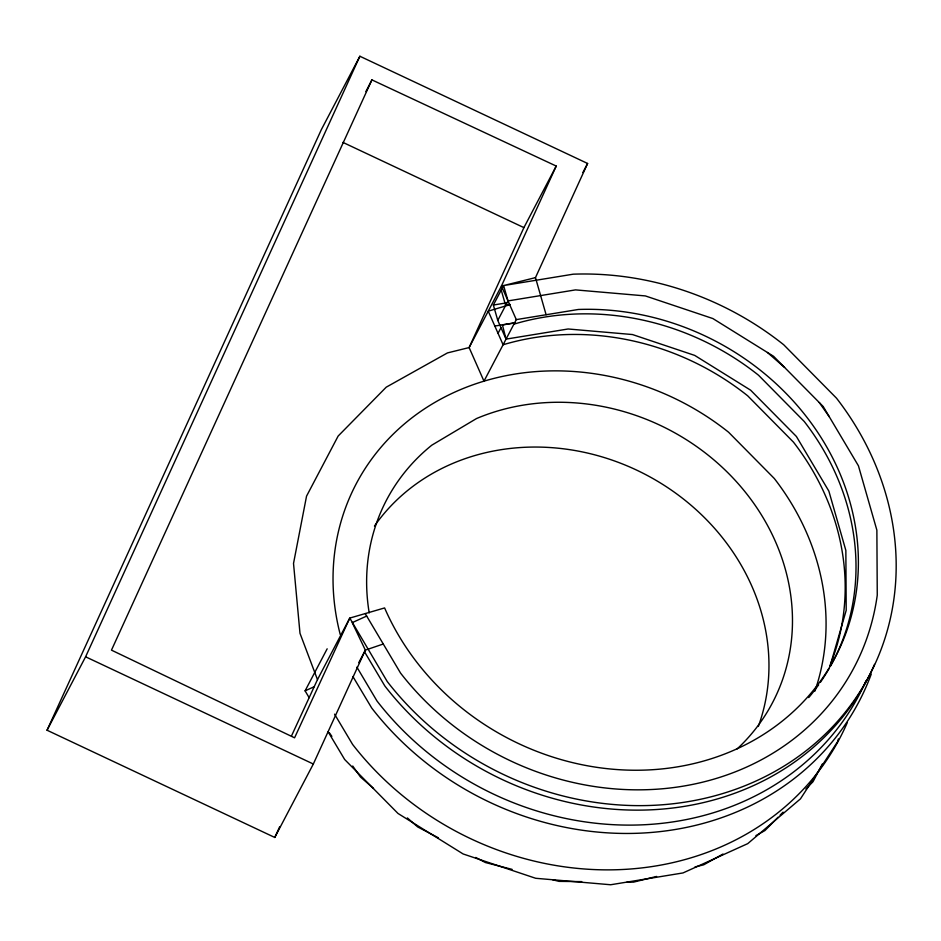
<?xml version="1.0" encoding="UTF-8"?>
<svg xmlns="http://www.w3.org/2000/svg" width="941" height="941" viewBox="0 0 941 941"><rect width="100%" height="100%" fill="white"/><g stroke="black" fill="none" stroke-linecap="round" stroke-linejoin="round"><path stroke-width="1.41" d="M831.103 662.535L846.206 610.333L845.853 550.426L828.868 491.131L796.392 436.471L750.636 390.186L694.729 355.416L632.481 334.549L568.117 328.985L506.046 339.125L497.777 320.422L493.366 305.025L503 286.687M838.396 738.944L837.608 741.649L800.462 798.862L747.73 843.642L682.99 872.942L610.662 884.752L535.676 878.282L463.137 853.969L397.996 813.459L344.677 759.516L328.127 731.792M383.281 644.009L365.343 650.125L313.329 764.021L274.772 837.455L47.05 730.228L321.328 129.67L359.885 56.248L587.607 163.475L535.476 277.63L546.109 314.741M47.05 730.228L85.596 656.794L359.885 56.248M371.907 79.879L111.473 650.137L294.568 737.815L349.781 618.084L384.61 607.933A252.364 224.052 27.7 0 0 687.259 765.033A252.364 224.052 27.7 0 0 852.252 510.881A252.364 224.052 27.7 0 0 578.362 309.471L516.291 319.611L483.98 381.164L469.124 347.57L523.902 227.616L556.225 166.063L371.907 79.879L365.849 91.618M556.225 166.063L501.435 286.029L469.124 347.57L447.481 352.91L386.233 387.174L338.16 436.036L306.543 496.154L293.521 563.436L299.991 633.305L317.47 679.625L291.487 735.968M274.772 837.455L279.618 826.857M497.777 320.422L508.022 300.908L503.588 285.558L501.435 286.029L516.291 319.611M309.142 697.669L305.096 690.847L327.162 648.808M498.036 333.326L500.988 327.691M582.879 172.485L587.607 163.475M317.47 679.625L349.781 618.084L387.198 681.472A291.087 258.434 27.7 0 0 786.158 764.751A291.087 258.434 27.7 0 0 836.49 398.161L783.724 344.771A291.087 258.434 27.7 0 0 573.21 274.184L503.588 285.558L535.476 277.63M358.744 662.699L365.343 650.125L352.228 622.624L366.672 616.061M822.316 764.021L813.024 781.7L805.919 788.911M778.089 817.2L764.951 830.55L755.905 835.608M780.077 815.177L783.077 812.13M722.982 854.028L703.703 864.814L695.011 866.955M305.096 690.847L314.188 686.73M656.618 876.436L633.458 882.152L627.035 882.082M509.893 304.696L488.238 311.165L503.094 344.759A252.364 224.052 27.7 0 1 747.683 395.808L793.428 442.094A252.364 224.052 27.7 0 1 829.833 665.722M508.022 300.908L575.516 289.887L645.35 295.921L712.89 318.564L773.561 356.286L823.199 406.512L858.439 465.819L876.871 530.171L877.259 595.171A273.831 243.119 27.7 0 1 682.484 786.264A273.831 243.119 27.7 0 1 400.525 673.038L365.202 613.591M493.366 305.025L506.423 302.896M494.825 326.056L515.068 322.751M515.35 322.857L502.423 324.951L506.046 339.125M581.726 881.611L558.989 881.376L552.649 879.753M512.092 869.366L485.391 862.532L475.734 857.463M342.9 142.385L523.902 227.616M85.596 656.794L313.329 764.021M438.341 837.796L417.675 826.927L407.359 817.929M767.456 352.487L784.582 367.437M373.53 788.405L360.438 776.972L352.722 766.009M819.282 402.536L829.35 416.863M329.338 732.768L331.879 736.368M352.899 676.532L371.719 708.032A294.062 261.08 27.7 0 0 647.137 832.773A294.062 261.08 27.7 0 0 871.272 674.074M334.573 714.172L352.604 744.437A294.062 261.08 27.7 0 0 620.931 869.578A294.062 261.08 27.7 0 0 847.288 722.617M364.743 652.16L384.834 685.965A291.087 258.434 27.7 0 0 650.443 809.848A291.087 258.434 27.7 0 0 874.507 664.37M356.886 667.134L376.965 700.951A291.087 258.434 27.7 0 0 641.809 824.857A291.087 258.434 27.7 0 0 866.073 680.649M501.224 290.051L505.635 305.449M374.471 526.031A217.971 193.517 27.7 0 1 645.502 474.511A217.971 193.517 27.7 0 1 758.317 726.452M737.215 748.871A217.971 193.517 27.7 0 0 746.531 493.649A217.971 193.517 27.7 0 0 476.546 418.533L431.825 445.164A217.971 193.517 27.7 0 0 369.213 612.909M340.219 634.457A252.364 224.052 27.7 0 1 444.058 397.337A252.364 224.052 27.7 0 1 728.569 432.213L774.314 478.51A252.364 224.052 27.7 0 1 814.882 691.141M829.033 668.686A252.364 224.052 27.7 0 1 820.352 682.39M818.658 684.801A252.364 224.052 27.7 0 1 808.731 697.575M513.915 324.151A252.364 224.052 27.7 0 1 758.493 375.2L804.249 421.497A252.364 224.052 27.7 0 1 830.491 666.122M505.646 305.46A273.937 243.201 27.7 0 1 509.751 304.261"/></g></svg>
